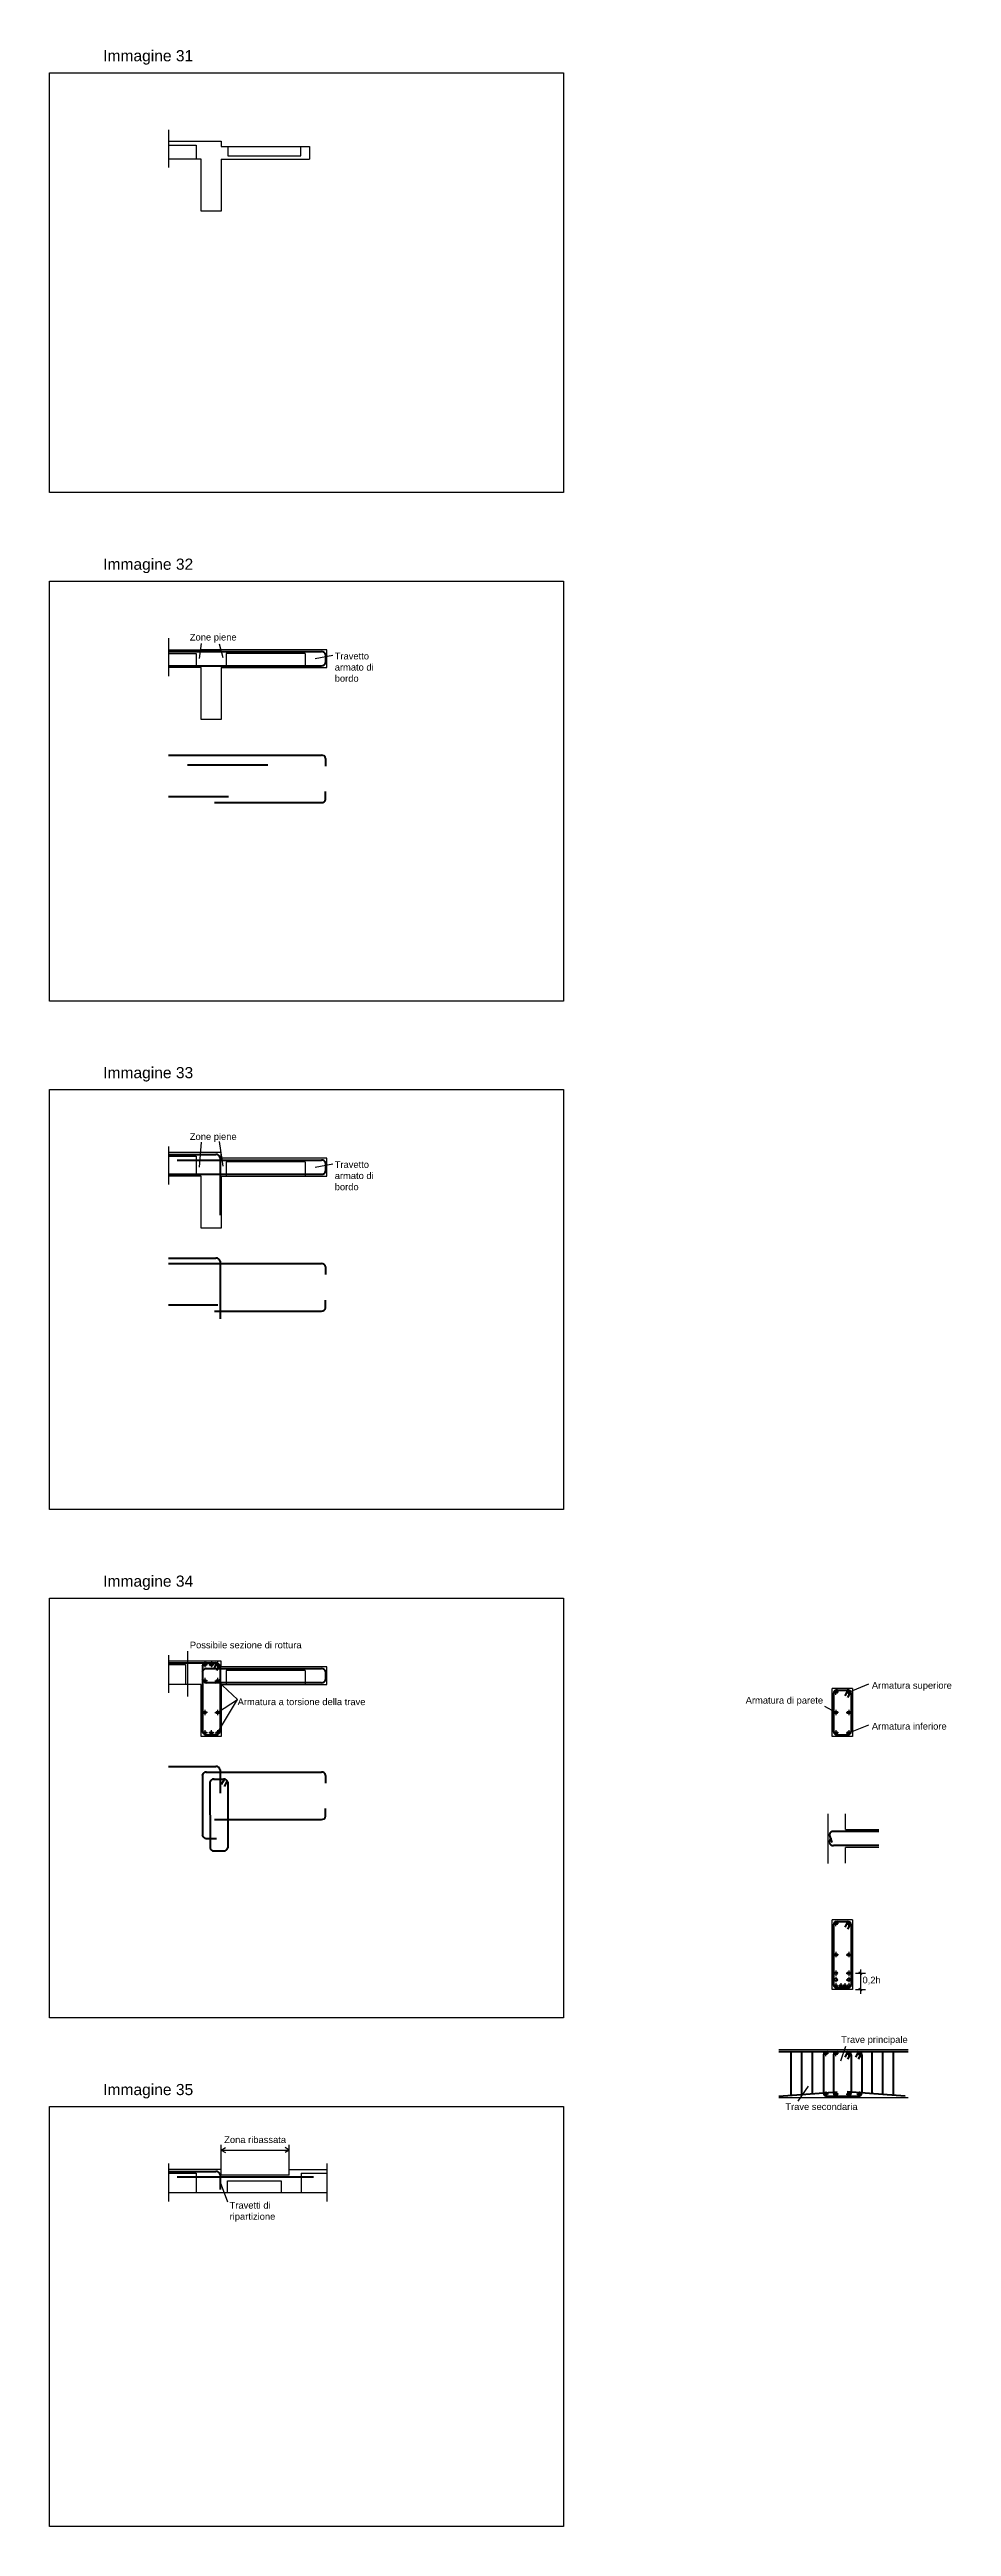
# Model space of a CAD drawing. Header units: millimetres. Extents: x 2920 to 3123, y 1080 to 2206.
# Drawn here: x 2920 to 3123, y 1080 to 1636 of the extents above; entities that cross this region are included whole.
import ezdxf

# ---------------------------------------------------------------- set-up
doc = ezdxf.new("R2010")
doc.units = ezdxf.units.MM
doc.styles.get("Standard").update_dxf_attribs({"font": 'arial.ttf'})

msp = doc.modelspace()

# ---------------------------------------------------------------- linework, layer by layer
for p, q in [((2947.04, 1617.54), (2947.04, 1609.05)), ((2947.04, 1614.94), (2958.91, 1614.94)), ((2947.04, 1614.1), (2953.27, 1614.1)), ((2954.37, 1610.94), (2947.04, 1610.94)), ((2953.27, 1614.1), (2953.27, 1610.94)), ((2954.37, 1599.27), (2954.37, 1610.94)), ((2958.91, 1614.94), (2958.91, 1613.77)), ((2958.91, 1613.77), (2978.66, 1613.77)), ((2958.91, 1610.94), (2958.91, 1599.27)), ((2958.91, 1610.94), (2978.66, 1610.94)), ((2960.38, 1613.77), (2960.38, 1611.67)), ((2960.38, 1611.67), (2976.75, 1611.67)), ((2976.75, 1611.67), (2976.75, 1613.77)), ((2978.66, 1613.77), (2978.66, 1610.94)), ((2958.91, 1599.27), (2954.37, 1599.27)), ((2947.04, 1503.52), (2947.04, 1495.03)), ((2947.04, 1500.92), (2958.91, 1500.92)), ((2947.04, 1500.08), (2953.27, 1500.08)), ((2953.27, 1500.08), (2953.27, 1496.93)), ((2954.4, 1502.35), (2953.93, 1498.94)), ((2982.57, 1500.92), (2954.37, 1500.92)), ((2958.41, 1502.24), (2959.28, 1499.16)), ((2977.74, 1500.08), (2960.02, 1500.08)), ((2960.02, 1500.08), (2960.02, 1496.93)), ((2977.74, 1500.08), (2977.74, 1496.93)), ((2979.95, 1498.95), (2983.93, 1499.67)), ((2982.57, 1496.93), (2982.57, 1500.92)), ((2954.37, 1496.93), (2947.04, 1496.93)), ((2954.37, 1485.25), (2954.37, 1496.93)), ((2958.91, 1496.93), (2958.91, 1485.25)), ((2958.91, 1496.93), (2982.57, 1496.93)), ((2958.91, 1485.25), (2954.37, 1485.25)), ((2947.04, 1389.51), (2947.04, 1381.01)), ((2954.4, 1390.5), (2953.93, 1384.92)), ((2958.41, 1390.63), (2959.28, 1385.14)), ((2958.91, 1388.16), (2947.04, 1388.16)), ((2947.04, 1387.36), (2953.27, 1387.36)), ((2953.27, 1387.36), (2953.27, 1382.91)), ((2958.91, 1386.9), (2958.91, 1388.16)), ((2982.57, 1386.9), (2958.91, 1386.9)), ((2977.74, 1386.07), (2960.02, 1386.07)), ((2960.02, 1386.07), (2960.02, 1382.91)), ((2977.74, 1386.07), (2977.74, 1382.91)), ((2979.95, 1384.93), (2983.93, 1385.66)), ((2982.57, 1382.91), (2982.57, 1386.9)), ((2954.37, 1382.91), (2947.04, 1382.91)), ((2954.37, 1371.24), (2954.37, 1382.91)), ((2958.91, 1382.91), (2958.91, 1371.24)), ((2958.91, 1382.91), (2982.57, 1382.91)), ((2958.91, 1371.24), (2954.37, 1371.24)), ((2947.04, 1275.49), (2947.04, 1266.99)), ((2958.91, 1274.14), (2947.04, 1274.14)), ((2947.04, 1273.34), (2950.86, 1273.34)), ((2950.86, 1273.34), (2950.86, 1268.89)), ((2951.36, 1276.38), (2951.36, 1266.18)), ((2955.8, 1273.32), (2954.61, 1273.32)), ((2955.21, 1273.94), (2955.21, 1272.75)), ((2957.29, 1273.32), (2956.1, 1273.32)), ((2956.69, 1273.94), (2956.69, 1272.75)), ((2957.48, 1273.32), (2958.67, 1273.32)), ((2958.08, 1273.94), (2958.08, 1272.75)), ((2958.91, 1272.88), (2958.91, 1274.14)), ((2982.57, 1272.88), (2958.91, 1272.88)), ((2977.74, 1272.05), (2960.02, 1272.05)), ((2960.02, 1272.05), (2960.02, 1268.89)), ((2977.74, 1272.05), (2977.74, 1268.89)), ((2982.57, 1268.89), (2982.57, 1272.88)), ((2954.37, 1268.89), (2947.04, 1268.89)), ((2954.37, 1257.22), (2954.37, 1268.89)), ((2955.8, 1269.72), (2954.61, 1269.72)), ((2955.21, 1270.35), (2955.21, 1269.15)), ((2957.48, 1269.72), (2958.67, 1269.72)), ((2958.08, 1270.35), (2958.08, 1269.15)), ((2958.08, 1269.72), (2962.56, 1265.51)), ((2958.91, 1268.89), (2958.91, 1257.22)), ((2958.91, 1268.89), (2982.57, 1268.89)), ((3095.83, 1257.22), (3095.83, 1268.01)), ((3100.37, 1268.01), (3095.83, 1268.01)), ((3097.26, 1267.19), (3096.12, 1267.19)), ((3096.67, 1266.57), (3096.67, 1267.76)), ((3098.94, 1267.19), (3100.13, 1267.19)), ((3099.54, 1267.19), (3104.02, 1269.02)), ((3099.54, 1266.57), (3099.54, 1267.76)), ((3100.37, 1268.01), (3100.37, 1257.22)), ((2955.8, 1262.61), (2954.61, 1262.61)), ((2955.21, 1263.24), (2955.21, 1262.04)), ((2957.48, 1262.61), (2958.67, 1262.61)), ((2958.08, 1262.61), (2962.56, 1265.51)), ((2958.08, 1258.03), (2962.56, 1265.51)), ((2958.08, 1263.24), (2958.08, 1262.04)), ((3096.67, 1262.61), (3094.16, 1263.93)), ((3097.26, 1262.61), (3096.07, 1262.61)), ((3096.67, 1263.24), (3096.67, 1262.04)), ((3098.94, 1262.61), (3100.13, 1262.61)), ((3099.54, 1263.24), (3099.54, 1262.04)), ((2958.91, 1257.22), (2954.37, 1257.22)), ((2955.8, 1258.03), (2954.61, 1258.03)), ((2955.21, 1258.66), (2955.21, 1257.46)), ((2957.27, 1258.03), (2956.08, 1258.03)), ((2956.67, 1258.66), (2956.67, 1257.46)), ((2957.48, 1258.03), (2958.67, 1258.03)), ((2958.08, 1258.66), (2958.08, 1257.46)), ((3100.37, 1257.22), (3095.83, 1257.22)), ((3097.26, 1258.03), (3096.07, 1258.03)), ((3096.67, 1258.66), (3096.67, 1257.46)), ((3098.94, 1258.03), (3100.13, 1258.03)), ((3099.54, 1258.03), (3104.02, 1259.86)), ((3099.54, 1258.66), (3099.54, 1257.46)), ((3094.91, 1228.74), (3094.91, 1239.87)), ((3098.79, 1236.35), (3098.79, 1239.87)), ((3098.79, 1236.35), (3106.32, 1236.35)), ((3106.32, 1232.36), (3098.79, 1232.36)), ((3098.79, 1228.84), (3098.79, 1232.36)), ((3095.83, 1200.46), (3095.83, 1216.13)), ((3100.37, 1216.13), (3095.83, 1216.13)), ((3097.26, 1215.32), (3096.12, 1215.32)), ((3096.67, 1214.69), (3096.67, 1215.89)), ((3098.94, 1215.32), (3100.13, 1215.32)), ((3099.54, 1214.69), (3099.54, 1215.89)), ((3100.37, 1216.13), (3100.37, 1200.46)), ((3097.26, 1208.3), (3096.07, 1208.3)), ((3096.67, 1208.93), (3096.67, 1207.73)), ((3098.94, 1208.3), (3100.13, 1208.3)), ((3099.54, 1208.93), (3099.54, 1207.73)), ((3100.37, 1200.46), (3095.83, 1200.46)), ((3097.26, 1201.28), (3096.12, 1201.28)), ((3096.67, 1204.79), (3096.67, 1203.59)), ((3096.67, 1203.32), (3096.67, 1202.13)), ((3096.67, 1201.9), (3096.67, 1200.71)), ((3098.37, 1201.28), (3097.23, 1201.28)), ((3097.78, 1201.9), (3097.78, 1200.71)), ((3099.25, 1201.28), (3098.11, 1201.28)), ((3098.65, 1201.9), (3098.65, 1200.71)), ((3098.94, 1204.16), (3100.13, 1204.16)), ((3098.94, 1202.7), (3100.13, 1202.7)), ((3098.94, 1201.28), (3100.13, 1201.28)), ((3099.54, 1204.79), (3099.54, 1203.59)), ((3099.54, 1203.32), (3099.54, 1202.13)), ((3099.54, 1201.9), (3099.54, 1200.71)), ((3101.02, 1204.16), (3103.27, 1204.16)), ((3101.02, 1200.46), (3103.27, 1200.46)), ((3101.83, 1204.45), (3102.14, 1204.16)), ((3101.83, 1200.76), (3102.14, 1200.47)), ((3102.14, 1204.98), (3102.14, 1199.56)), ((3102.15, 1204.16), (3102.46, 1203.87)), ((3102.15, 1200.47), (3102.46, 1200.18)), ((3112.88, 1186.98), (3083.86, 1186.98)), ((3095, 1186.16), (3093.86, 1186.16)), ((3094.4, 1185.54), (3094.4, 1186.73)), ((3097.26, 1186.16), (3096.12, 1186.16)), ((3096.67, 1185.54), (3096.67, 1186.73)), ((3097.75, 1184.52), (3098.9, 1187.82)), ((3098.94, 1186.16), (3100.13, 1186.16)), ((3099.54, 1185.54), (3099.54, 1186.73)), ((3101.34, 1186.16), (3102.53, 1186.16)), ((3101.94, 1185.54), (3101.94, 1186.73)), ((3088.2, 1175.44), (3090.54, 1178.83)), ((3094.4, 1177.63), (3094.4, 1176.43)), ((3096.67, 1177.63), (3096.67, 1176.43)), ((3099.54, 1177.63), (3099.54, 1176.43)), ((3101.94, 1177.63), (3101.94, 1176.43)), ((3112.88, 1176.19), (3083.86, 1176.19)), ((3095, 1177), (3093.81, 1177)), ((3097.26, 1177), (3096.07, 1177)), ((3098.94, 1177), (3100.13, 1177)), ((3101.34, 1177), (3102.53, 1177)), ((2947.04, 1161.47), (2947.04, 1152.98)), ((2958.91, 1160.12), (2958.91, 1165.67)), ((2958.91, 1164.5), (2959.85, 1165.05)), ((2958.91, 1164.5), (2974.14, 1164.5)), ((2958.91, 1164.5), (2959.85, 1163.95)), ((2974.14, 1164.5), (2973.2, 1165.05)), ((2974.14, 1164.5), (2973.2, 1163.95)), ((2974.14, 1160.12), (2974.14, 1165.67)), ((2982.57, 1161.47), (2982.57, 1152.98)), ((2958.91, 1160.12), (2947.04, 1160.12)), ((2947.04, 1159.32), (2953.27, 1159.32)), ((2953.27, 1159.32), (2953.27, 1154.87)), ((2958.63, 1157.3), (2960.31, 1152.86)), ((2958.91, 1158.86), (2958.91, 1160.12)), ((2974.14, 1158.86), (2958.91, 1158.86)), ((2960.31, 1154.87), (2960.31, 1157.62)), ((2960.31, 1157.62), (2972.36, 1157.62)), ((2972.36, 1157.62), (2972.36, 1154.87)), ((2974.14, 1158.86), (2974.14, 1160.12)), ((2974.14, 1160.12), (2982.57, 1160.12)), ((2976.8, 1159.32), (2976.8, 1154.87)), ((2976.8, 1159.32), (2982.57, 1159.32)), ((2982.57, 1154.87), (2947.04, 1154.87))]:
    msp.add_line(p, q)
at = {"lineweight": 60}
for p, q in [((2947.04, 1500.51), (2981.37, 1500.51)), ((2982.29, 1499.79), (2982.29, 1498.06)), ((2947.04, 1497.33), (2981.37, 1497.33)), ((2947.04, 1477.28), (2981.37, 1477.28)), ((2951.31, 1475.13), (2969.31, 1475.13)), ((2982.29, 1476.56), (2982.29, 1474.83)), ((2947.07, 1468.04), (2960.55, 1468.04)), ((2957.38, 1466.66), (2981.37, 1466.66)), ((2982.29, 1467.38), (2982.29, 1469.11)), ((2947.04, 1387.75), (2957.71, 1387.75)), ((2947.04, 1383.32), (2981.37, 1383.32)), ((2949.04, 1386.49), (2981.37, 1386.49)), ((2958.63, 1387.02), (2958.63, 1374.15)), ((2982.29, 1385.77), (2982.29, 1384.04)), ((2947.04, 1364.52), (2957.71, 1364.52)), ((2947.04, 1363.26), (2981.37, 1363.26)), ((2958.63, 1363.79), (2958.63, 1350.92)), ((2982.29, 1362.54), (2982.29, 1360.81)), ((2947.07, 1354.02), (2958.16, 1354.02)), ((2957.38, 1352.64), (2981.37, 1352.64)), ((2982.29, 1353.36), (2982.29, 1355.09)), ((2947.04, 1273.73), (2957.71, 1273.73)), ((2954.66, 1273.01), (2954.66, 1258.33)), ((2955.44, 1272.47), (2981.37, 1272.47)), ((2957.9, 1273.73), (2957.2, 1272.47)), ((2958.51, 1273.32), (2957.82, 1272.06)), ((2958.63, 1273.01), (2958.63, 1258.33)), ((2955.45, 1269.3), (2981.37, 1269.3)), ((2982.29, 1271.75), (2982.29, 1270.02)), ((3096.12, 1266.89), (3096.12, 1258.33)), ((3096.91, 1267.62), (3099.17, 1267.62)), ((3099.36, 1267.61), (3098.66, 1266.35)), ((3099.97, 1267.19), (3099.27, 1265.94)), ((3100.09, 1266.9), (3100.09, 1258.33)), ((2955.45, 1257.61), (2957.71, 1257.61)), ((3096.91, 1257.61), (3099.17, 1257.61)), ((2947.04, 1250.5), (2957.71, 1250.5)), ((2958.63, 1249.78), (2958.63, 1244.49)), ((2954.66, 1248.52), (2954.66, 1235.1)), ((2955.44, 1249.24), (2981.37, 1249.24)), ((2956.37, 1246.97), (2956.38, 1232.3)), ((2957.16, 1247.69), (2959.42, 1247.69)), ((2959.61, 1247.69), (2958.91, 1246.43)), ((2960.23, 1247.28), (2959.53, 1246.02)), ((2960.34, 1246.97), (2960.35, 1232.3)), ((2982.29, 1248.52), (2982.29, 1246.79)), ((2957.38, 1238.62), (2981.37, 1238.62)), ((2982.29, 1239.34), (2982.29, 1241.07)), ((2955.44, 1234.38), (2957.85, 1234.38)), ((3095.19, 1235.22), (3095.75, 1233.46)), ((3095.19, 1233.49), (3095.63, 1234.5)), ((3106.32, 1235.94), (3096.11, 1235.94)), ((2957.16, 1231.57), (2959.42, 1231.57)), ((3106.32, 1232.76), (3096.11, 1232.76)), ((3096.12, 1215.02), (3096.12, 1201.58)), ((3096.91, 1215.74), (3099.17, 1215.74)), ((3099.36, 1215.73), (3098.66, 1214.48)), ((3099.97, 1215.32), (3099.27, 1214.06)), ((3100.09, 1215.03), (3100.09, 1201.58)), ((3096.91, 1200.86), (3099.17, 1200.86)), ((3083.86, 1186.59), (3096.91, 1186.59)), ((3086.54, 1186.59), (3086.54, 1176.78)), ((3088.94, 1186.59), (3088.94, 1176.96)), ((3091.34, 1186.59), (3091.34, 1177.14)), ((3093.86, 1185.86), (3093.86, 1177.31)), ((3096.12, 1185.86), (3096.12, 1177.31)), ((3096.91, 1186.59), (3099.17, 1186.59)), ((3099.36, 1186.58), (3098.66, 1185.32)), ((3099.97, 1186.16), (3099.27, 1184.91)), ((3099.31, 1186.59), (3112.88, 1186.59)), ((3100.09, 1185.87), (3100.09, 1177.31)), ((3101.76, 1186.58), (3101.06, 1185.32)), ((3102.37, 1186.16), (3101.68, 1184.91)), ((3102.49, 1185.87), (3102.49, 1177.31)), ((3104.73, 1186.59), (3104.73, 1177.14)), ((3107.13, 1186.59), (3107.13, 1176.96)), ((3109.53, 1186.59), (3109.53, 1176.78)), ((3083.86, 1176.58), (3096.91, 1177.56)), ((3112.21, 1176.58), (3099.17, 1177.56)), ((3094.64, 1176.58), (3096.91, 1176.58)), ((3096.91, 1176.58), (3099.17, 1176.58)), ((3099.31, 1176.58), (3101.57, 1176.58)), ((2947.04, 1159.71), (2957.71, 1159.71)), ((2949.04, 1158.46), (2979.58, 1158.46)), ((2958.63, 1158.99), (2958.63, 1155.62))]:
    msp.add_line(p, q, dxfattribs=at)
for points in [[(2920.42, 1630.31), (3035.61, 1630.31), (3035.61, 1536.16), (2920.42, 1536.16)], [(2920.42, 1516.29), (3035.61, 1516.29), (3035.61, 1422.14), (2920.42, 1422.14)], [(2920.42, 1402.28), (3035.61, 1402.28), (3035.61, 1308.12), (2920.42, 1308.12)], [(2920.42, 1288.26), (3035.61, 1288.26), (3035.61, 1194.11), (2920.42, 1194.11)], [(2920.42, 1174.24), (3035.61, 1174.24), (3035.61, 1080.09), (2920.42, 1080.09)]]:
    msp.add_lwpolyline(points, close=True)
for centre in [(2955.21, 1273.32), (2956.69, 1273.32), (2958.08, 1273.32), (2955.21, 1269.72), (2958.08, 1269.72), (3096.67, 1267.19), (3099.54, 1267.19), (2955.21, 1262.61), (2958.08, 1262.61), (3096.67, 1262.61), (3099.54, 1262.61), (2955.21, 1258.03), (2956.67, 1258.03), (2958.08, 1258.03), (3096.67, 1258.03), (3099.54, 1258.03), (3096.67, 1215.32), (3099.54, 1215.32), (3096.67, 1208.3), (3099.54, 1208.3), (3096.67, 1204.16), (3096.67, 1202.7), (3096.67, 1201.28), (3097.78, 1201.28), (3098.65, 1201.28), (3099.54, 1204.16), (3099.54, 1202.7), (3099.54, 1201.28), (3094.4, 1186.16), (3096.67, 1186.16), (3099.54, 1186.16), (3101.94, 1186.16), (3094.4, 1177), (3096.67, 1177), (3099.54, 1177), (3101.94, 1177)]:
    msp.add_circle(centre, 0.326)
for centre, start, end in [((2981.43, 1499.65), 9.0103, 94.4634), ((2981.43, 1498.19), 265.5366, 350.9897), ((2981.43, 1476.42), 9.0103, 94.4634), ((2981.43, 1467.52), 265.5366, 350.9897), ((2957.78, 1386.89), 9.0103, 94.4634), ((2981.43, 1385.63), 9.0103, 94.4634), ((2981.43, 1384.18), 265.5366, 350.9897), ((2957.78, 1363.66), 9.0103, 94.4634), ((2981.43, 1362.4), 9.0103, 94.4634), ((2981.43, 1353.5), 265.5366, 350.9897), ((2955.51, 1272.87), 85.5366, 170.9897), ((2955.51, 1271.61), 85.5366, 170.9897), ((2957.78, 1272.87), 9.0103, 94.4634), ((2981.43, 1271.61), 9.0103, 94.4634), ((2955.51, 1270.16), 189.0103, 274.4634), ((2957.78, 1270.16), 265.5366, 350.9897), ((2981.43, 1270.16), 265.5366, 350.9897), ((3096.97, 1266.76), 85.5366, 170.9897), ((3099.24, 1266.76), 9.0103, 94.4634), ((2955.51, 1258.47), 189.0103, 274.4634), ((2957.78, 1258.47), 265.5366, 350.9897), ((3096.97, 1258.47), 189.0103, 274.4634), ((3099.24, 1258.47), 265.5366, 350.9897), ((2957.78, 1249.64), 9.0103, 94.4634), ((2955.51, 1248.38), 85.5366, 170.9897), ((2957.22, 1246.83), 85.5366, 170.9897), ((2959.49, 1246.83), 9.0103, 94.4634), ((2981.43, 1248.38), 9.0103, 94.4634), ((2981.43, 1239.48), 265.5366, 350.9897), ((2955.51, 1235.24), 189.0103, 274.4634), ((3096.05, 1235.08), 85.5366, 170.9897), ((3096.05, 1233.62), 189.0103, 274.4634), ((2957.23, 1232.43), 189.0103, 274.4634), ((2959.49, 1232.43), 265.5366, 350.9897), ((3096.97, 1214.88), 85.5366, 170.9897), ((3099.24, 1214.88), 9.0103, 94.4634), ((3096.97, 1201.72), 189.0103, 274.4634), ((3099.24, 1201.72), 265.5366, 350.9897), ((3094.71, 1185.73), 85.5366, 170.9897), ((3096.97, 1185.73), 85.5366, 170.9897), ((3099.24, 1185.73), 9.0103, 94.4634), ((3101.64, 1185.73), 9.0103, 94.4634), ((3094.71, 1177.44), 189.0103, 274.4634), ((3096.97, 1177.44), 189.0103, 274.4634), ((3099.24, 1177.44), 265.5366, 350.9897), ((3101.64, 1177.44), 265.5366, 350.9897), ((2957.78, 1158.85), 9.0103, 94.4634)]:
    msp.add_arc(centre, 0.863, start, end, dxfattribs=at)

# ---------------------------------------------------------------- texts
at = {"attachment_point": 1}
for s, width, insert, char_height in [('\\pxt12;Immagine 31', 39.6819, (2932.43, 1635.38), 2.5), ('\\pxt12;Immagine 32', 39.6819, (2932.43, 1521.36), 2.5), ('\\pxt12;Zone piene', 39.6819, (2951.86, 1504.49), 1.5), ('\\pxt12;Travetto armato di bordo', 11.3053, (2984.33, 1500.25), 1.5), ('Immagine 33', 39.6819, (2932.43, 1407.34), 2.5), ('\\pxt12;Zone piene', 39.6819, (2951.86, 1392.51), 1.5), ('\\pxt12;Travetto armato di bordo', 11.3053, (2984.33, 1386.23), 1.5), ('Immagine 34', 39.6819, (2932.43, 1293.32), 2.5), ('\\pxt12;Possibile sezione di rottura', 39.6819, (2951.86, 1278.49), 1.5), ('\\pxt12;Armatura superiore', 39.6819, (3104.72, 1269.44), 1.5), ('\\pxt12;Armatura a torsione della trave', 39.6819, (2962.57, 1265.76), 1.5), ('\\pxt12;Armatura di parete', 39.6819, (3076.44, 1266.1), 1.5), ('\\pxt12;Armatura inferiore', 39.6819, (3104.72, 1260.28), 1.5), ('\\pxt12;0,2h', 39.6819, (3102.62, 1203.37), 1.5), ('\\pxt12;Trave principale', 39.6819, (3097.84, 1190.02), 1.5), ('Immagine 35', 39.6819, (2932.43, 1179.31), 2.5), ('\\pxt12;Trave secondaria', 39.6819, (3085.33, 1174.97), 1.5), ('\\pxt12;Zona ribassata', 16.3172, (2959.56, 1167.57), 1.5), ('\\pxt12;Travetti di ripartizione', 11.3053, (2960.77, 1152.86), 1.5)]:
    msp.add_mtext_dynamic_manual_height_columns(s, width=width, gutter_width=12.5, heights=[0], dxfattribs=dict(at, insert=insert, char_height=char_height))

doc.saveas('drawing.dxf')
